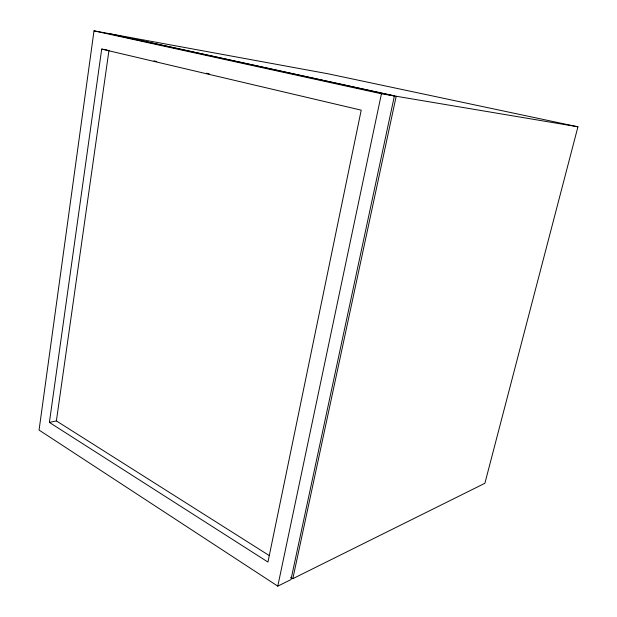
<?xml version="1.0" encoding="UTF-8"?>
<svg xmlns="http://www.w3.org/2000/svg" width="617" height="617" viewBox="0 0 617 617"><rect width="100%" height="100%" fill="white"/><g stroke="black" fill="none" stroke-linecap="round" stroke-linejoin="round"><path stroke-width="0.93" d="M94 30.85L39.064 430.064L277.781 586.15L290.969 579.602L394.386 95.951L108.484 33.503L94 30.85L381.437 93.776L394.386 95.951M101.697 49.09L361.207 110.165L267.948 562.048L49.399 422.429L101.697 49.09L107.157 49.992M268.943 555.369L56.386 420.91L108.978 50.293M277.781 586.15L381.437 93.776M292.82 578.684L396.191 96.252L577.936 126.801L484.885 483.288L292.82 578.684L290.638 577.288M49.399 422.429L56.386 420.91M577.936 126.801L328.29 73.832L110.512 33.881L396.191 96.252M153.995 60.867L156.811 61.53M206.518 73.199L209.333 73.863"/></g></svg>
